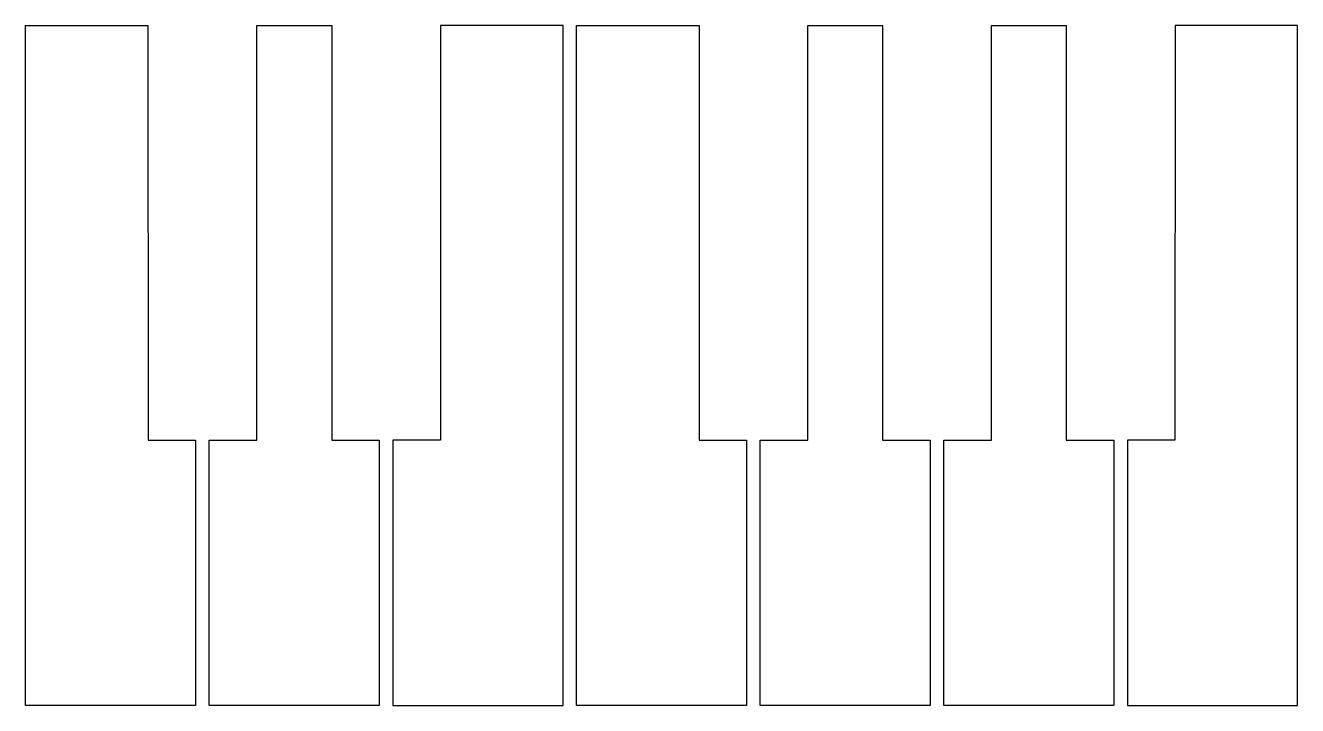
# Model space of a CAD drawing. Header units: millimetres. Extents: x 75 to 240, y -113 to -25.
import ezdxf

# ---------------------------------------------------------------- set-up
doc = ezdxf.new("R2010")
doc.units = ezdxf.units.MM
doc.layers.get('0').update_dxf_attribs({"linetype": 'CONTINUOUS'})

msp = doc.modelspace()

# ---------------------------------------------------------------- linework, layer by layer
for points in [[(75, -25), (90.89, -25), (90.9, -78.8), (97.06, -78.8), (97.06, -113.2), (75, -113.2)], [(105, -78.8), (105, -25), (114.71, -25), (114.71, -78.8), (120.88, -78.8), (120.88, -113.2), (98.83, -113.2), (98.83, -78.8)], [(144.71, -25), (128.82, -25), (128.81, -78.8), (122.65, -78.8), (122.65, -113.2), (144.71, -113.2)], [(146.46, -113.2), (146.46, -25), (162.35, -25), (162.36, -78.8), (168.52, -78.8), (168.52, -113.2)], [(176.44, -25), (186.15, -25), (186.15, -78.8), (192.33, -78.8), (192.33, -113.2), (170.28, -113.2), (170.28, -78.8), (176.44, -78.8)], [(200.26, -25), (209.97, -25), (209.97, -78.8), (216.14, -78.8), (216.14, -113.2), (194.09, -113.2), (194.09, -78.8), (200.26, -78.8)], [(224.06, -78.8), (217.9, -78.8), (217.9, -113.2), (239.96, -113.2), (239.96, -25), (224.07, -25)]]:
    msp.add_lwpolyline(points, close=True)

doc.saveas('drawing.dxf')
